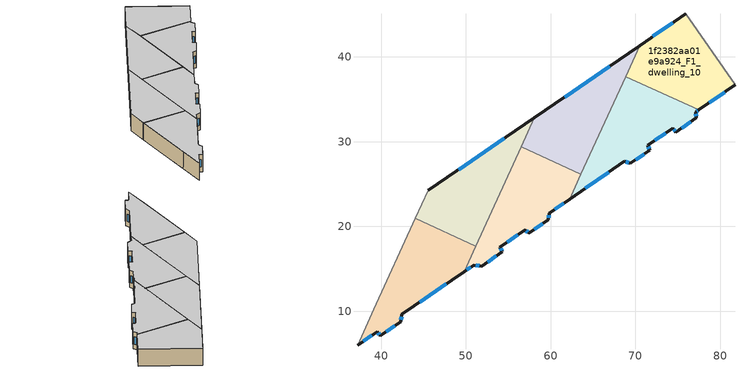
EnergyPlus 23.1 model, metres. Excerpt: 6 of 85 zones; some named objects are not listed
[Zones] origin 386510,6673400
1f2382aa01e9a924_F1_dwelling_10
 floor to 1f2382aa01e9a924_F0_dwelling_11 (EU_floor_Construction): 75.97,45.09 81.75,36.7 77.47,33.74 68.83,37.68 70.5,41.34 z3
 wall outside (EU_wall_Construction): 77.47,33.74 81.75,36.7 / 75.97,45.09 70.51,41.34 z3:6
 wall to 1f2382aa01e9a924_F1_dwelling_11 (EU_wall_Construction): 68.83,37.68 77.47,33.74 z3:6
 wall adiabatic (EU_wall_Construction): 81.75,36.7 75.97,45.09 z3:6
 wall to 1f2382aa01e9a924_F1_dwelling_8 (EU_wall_Construction): 70.51,41.34 68.83,37.68 z3:6
 window (EU_Window_Construction): 78.69,34.59 80.53,35.85 / 74.41,44.02 72.07,42.41 z3.86:5.14
 ceiling to 1f2382aa01e9a924_F2_dwelling_10 (EU_floor_Construction): 81.75,36.7 75.97,45.09 70.51,41.34 68.83,37.68 77.47,33.74 z6
1f2382aa01e9a924_F1_dwelling_11
 floor to 1f2382aa01e9a924_F0_dwelling_12 (EU_floor_Construction): 77.12,33.5 77.19,32.81 74.78,31.13 74.42,31.57 71.47,29.57 71.69,28.98 69.41,27.45 68.67,27.67 62.23,23.22 68.22,36.34 z3
 floor to 1f2382aa01e9a924_F0_dwelling_11 (EU_floor_Construction): 77.47,33.74 77.12,33.5 68.22,36.34 68.83,37.68 z3
 wall outside (EU_wall_Construction): 62.23,23.22 68.67,27.67 69.41,27.45 71.69,28.98 71.47,29.57 74.42,31.57 74.78,31.13 77.19,32.81 77.12,33.5 77.47,33.74 z3:6
 wall to 1f2382aa01e9a924_F1_dwelling_9 (EU_wall_Construction): 63.57,26.17 62.23,23.22 z3:6
 wall to 1f2382aa01e9a924_F1_dwelling_8 (EU_wall_Construction): 68.83,37.68 63.57,26.17 z3:6
 window (EU_Window_Construction): 71.62,29.15 71.53,29.4 / 70.06,27.88 71.04,28.54 / 68.88,27.6 69.2,27.51 / 64.07,24.49 66.83,26.4 / 77.22,33.57 77.37,33.67 / 77.17,33.01 77.14,33.3 / 75.47,31.61 76.5,32.33 / 74.52,31.44 74.68,31.25 / 72.31,30.14 73.58,31 z3.86:5.14
 ceiling to 1f2382aa01e9a924_F2_dwelling_11 (EU_floor_Construction): 71.69,28.98 71.47,29.57 74.42,31.57 74.78,31.13 77.19,32.81 77.12,33.5 77.47,33.74 68.83,37.68 62.23,23.22 68.67,27.67 69.41,27.45 z6
1f2382aa01e9a924_F1_dwelling_6
 floor to 1f2382aa01e9a924_F0_dwelling_5 (EU_floor_Construction): 51.41,28.25 48.43,18.94 44.04,20.94 45.54,24.24 z3
 floor to 1f2382aa01e9a924_F0_dwelling_10 (EU_floor_Construction): 53.82,23.48 51.17,17.69 48.43,18.94 50.24,24.62 z3
 floor to 1f2382aa01e9a924_F0_dwelling_8 (EU_floor_Construction): 58.09,32.83 56.05,28.38 53.01,29.35 z3
 floor to 1f2382aa01e9a924_F0_dwelling_9 (EU_floor_Construction): 56.05,28.38 53.82,23.48 50.24,24.62 51.41,28.25 53.01,29.35 z3
 wall outside (EU_wall_Construction): 58.09,32.83 45.54,24.24 z3:6
 wall to 1f2382aa01e9a924_F1_dwelling_7 (EU_wall_Construction): 44.04,20.94 51.17,17.69 z3:6
 wall to 1f2382aa01e9a924_F1_dwelling_9 (EU_wall_Construction): 51.17,17.69 56.51,29.39 z3:6
 wall to 1f2382aa01e9a924_F1_dwelling_4 (EU_wall_Construction): 45.54,24.24 44.04,20.94 z3:6
 wall to 1f2382aa01e9a924_F1_dwelling_8 (EU_wall_Construction): 56.51,29.39 58.09,32.83 z3:6
 window (EU_Window_Construction): 54.5,30.38 49.13,26.69 z3.86:5.14
 ceiling to 1f2382aa01e9a924_F2_dwelling_6 (EU_floor_Construction): 51.17,17.69 58.09,32.83 45.54,24.24 44.04,20.94 z6
1f2382aa01e9a924_F1_dwelling_7
 floor to 1f2382aa01e9a924_F0_dwelling_7 (EU_floor_Construction): 44.35,10.92 42.45,9.61 42.29,8.74 39.91,7.1 39.53,7.59 37.21,5.98 40.08,12.28 z3
 floor to 1f2382aa01e9a924_F0_dwelling_6 (EU_floor_Construction): 47.64,16.47 46.29,12.25 44.35,10.92 40.08,12.28 42.72,18.05 z3
 floor to 1f2382aa01e9a924_F0_dwelling_10 (EU_floor_Construction): 51.17,17.69 49.79,14.66 46.29,12.25 48.43,18.94 z3
 floor to 1f2382aa01e9a924_F0_dwelling_5 (EU_floor_Construction): 48.43,18.94 47.64,16.47 42.72,18.05 44.04,20.94 z3
 wall outside (EU_wall_Construction): 37.21,5.98 39.53,7.59 39.91,7.1 42.29,8.74 42.45,9.61 49.79,14.66 z3:6
 wall to 1f2382aa01e9a924_F1_dwelling_4 (EU_wall_Construction): 44.04,20.94 39.14,10.21 z3:6
 wall to 1f2382aa01e9a924_F1_dwelling_5 (EU_wall_Construction): 39.14,10.2 37.21,5.98 z3:6
 wall to 1f2382aa01e9a924_F1_dwelling_9 (EU_wall_Construction): 49.79,14.66 51.17,17.69 z3:6
 window (EU_Window_Construction): 37.87,6.44 38.87,7.13 / 44.55,11.05 47.69,13.22 / 42.34,8.99 42.41,9.36 / 40.59,7.57 41.61,8.27 / 39.64,7.45 39.8,7.24 z3.86:5.14
 ceiling to 1f2382aa01e9a924_F2_dwelling_7 (EU_floor_Construction): 49.79,14.66 51.17,17.69 44.04,20.94 37.21,5.98 39.53,7.59 39.91,7.1 42.29,8.74 42.45,9.61 z6
1f2382aa01e9a924_F1_dwelling_8
 floor to 1f2382aa01e9a924_F0_dwelling_12 (EU_floor_Construction): 68.22,36.34 63.57,26.17 62.57,26.63 65.91,37.08 z3
 floor adiabatic (EU_floor_Construction): 70.51,41.34 68.22,36.34 65.91,37.08 62.57,26.63 56.51,29.39 58.09,32.83 z3
 wall outside (EU_wall_Construction): 70.51,41.34 58.09,32.83 z3:6
 wall to 1f2382aa01e9a924_F1_dwelling_9 (EU_wall_Construction): 56.51,29.39 63.57,26.17 z3:6
 window (EU_Window_Construction): 66.96,38.91 61.63,35.26 z3.86:5.14
 ceiling to 1f2382aa01e9a924_F2_dwelling_8 (EU_floor_Construction): 63.57,26.17 70.51,41.34 58.09,32.83 56.51,29.39 z6
1f2382aa01e9a924_F1_dwelling_9
 floor to 1f2382aa01e9a924_F0_dwelling_10 (EU_floor_Construction): 59.82,21.56 59.72,20.79 57.42,19.2 56.98,19.59 54.01,17.55 54.3,17 51.85,15.3 50.91,15.43 49.79,14.66 53.82,23.48 z3
 floor to 1f2382aa01e9a924_F0_dwelling_9 (EU_floor_Construction): 62.47,26.32 61.26,22.55 59.82,21.56 53.82,23.48 56.05,28.38 z3
 floor to 1f2382aa01e9a924_F0_dwelling_8 (EU_floor_Construction): 62.56,26.63 62.47,26.32 56.05,28.38 56.51,29.39 z3
 floor to 1f2382aa01e9a924_F0_dwelling_12 (EU_floor_Construction): 63.57,26.17 62.23,23.22 61.26,22.55 62.57,26.63 z3
 wall outside (EU_wall_Construction): 49.79,14.66 50.91,15.43 51.85,15.3 54.3,17 54.01,17.55 56.98,19.59 57.42,19.2 59.72,20.79 59.82,21.56 62.23,23.22 z3:6
 window (EU_Window_Construction): 54.86,18.14 56.13,19.01 / 54.22,17.15 54.09,17.39 / 52.55,15.78 53.6,16.51 / 51.18,15.39 51.58,15.33 / 50.11,14.88 50.59,15.21 / 60.51,22.03 61.54,22.75 / 59.75,21.01 59.79,21.34 / 58.08,19.65 59.06,20.34 / 57.1,19.48 57.29,19.31 z3.86:5.14
 ceiling to 1f2382aa01e9a924_F2_dwelling_9 (EU_floor_Construction): 59.72,20.79 59.82,21.56 62.23,23.22 63.57,26.17 56.51,29.39 49.79,14.66 50.91,15.43 51.85,15.3 54.3,17 54.01,17.55 56.98,19.59 57.42,19.2 z6
[Building]
EU S2 Campaign: North Axis=0; Terrain=City; Solar Distribution=FullExterior
[Site:Location]
Helsinki-Vantaa.AP: Latitude=60.317; Longitude=24.963; Time Zone=2; Elevation=54.6
[SizingPeriod:WeatherFileDays]
AnnualSizingPeriod: Begin Month=1; Begin Day of Month=1; End Month=12; End Day of Month=31; Day of Week for Start Day=Monday; Use Weather File Daylight Saving Period=No; Use Weather File Rain and Snow Indicators=No
[MATERIAL]
EU_InternalMass_Material: Roughness=MediumRough; Thickness=0.1; Conductivity=1; Density=1800; Specific Heat=900; Thermal Absorptance=0.9; Solar Absorptance=0.7; Visible Absorptance=0.7
[MATERIAL:NOMASS] Roughness=MediumRough; Thermal Absorptance=0.9; Solar Absorptance=0.7; Visible Absorptance=0.7
Name | Thermal Resistance
EU_wall_NoMass | 2.6932
EU_floor_NoMass | 2.22482
[WINDOWMATERIAL:SIMPLEGLAZINGSYSTEM]
EU_Window_SimpleGlazing: UFactor=2.14966; Solar Heat Gain Coefficient=0.7; Visible Transmittance=0.7
[CONSTRUCTION]
EU_wall_Construction: EU_wall_NoMass
EU_floor_Construction: EU_floor_NoMass
EU_Window_Construction: EU_Window_SimpleGlazing
EU_InternalMass_Construction: EU_InternalMass_Material
[ZONE] Type=1; Multiplier=1; Ceiling Height=autocalculate; Floor Area=autocalculate; Part of Total Floor Area=Yes
Name | Volume
1f2382aa01e9a924_F1_dwelling_10 | 238.3
1f2382aa01e9a924_F1_dwelling_11 | 238.305
1f2382aa01e9a924_F1_dwelling_6 | 238.334
1f2382aa01e9a924_F1_dwelling_7 | 238.307
1f2382aa01e9a924_F1_dwelling_8 | 238.291
1f2382aa01e9a924_F1_dwelling_9 | 238.308
[INTERNALMASS] Construction=EU_InternalMass_Construction
Name | Zone or ZoneList | Surface Area
1f2382aa01e9a924_F1_dwelling_6_EU_InternalMass | 1f2382aa01e9a924_F1_dwelling_6 | 79.4444
1f2382aa01e9a924_F1_dwelling_7_EU_InternalMass | 1f2382aa01e9a924_F1_dwelling_7 | 79.436
1f2382aa01e9a924_F1_dwelling_8_EU_InternalMass | 1f2382aa01e9a924_F1_dwelling_8 | 79.431
1f2382aa01e9a924_F1_dwelling_9_EU_InternalMass | 1f2382aa01e9a924_F1_dwelling_9 | 79.4356
1f2382aa01e9a924_F1_dwelling_10_EU_InternalMass | 1f2382aa01e9a924_F1_dwelling_10 | 79.4332
1f2382aa01e9a924_F1_dwelling_11_EU_InternalMass | 1f2382aa01e9a924_F1_dwelling_11 | 79.4351
[OTHEREQUIPMENT] Fuel Type=Electricity; Design Level Calculation Method=Watts/Area; Power per Zone Floor Area=1; Fraction Latent=0; Fraction Radiant=0; Fraction Lost=0; Carbon Dioxide Generation Rate=0; EndUse Subcategory=EU_Step8_InternalGains
Name | Zone or ZoneList or Space or SpaceList | Schedule
EU_Step8_InternalGain_1f2382aa01e9a924_F1_dwelling_6_f000 | 1f2382aa01e9a924_F1_dwelling_6 | EU_Step8_GainSchedule_1f2382aa01e9a924_F1_dwelling_6_f000
EU_Step8_InternalGain_1f2382aa01e9a924_F1_dwelling_7_f000 | 1f2382aa01e9a924_F1_dwelling_7 | EU_Step8_GainSchedule_1f2382aa01e9a924_F1_dwelling_7_f000
EU_Step8_InternalGain_1f2382aa01e9a924_F1_dwelling_8_f000 | 1f2382aa01e9a924_F1_dwelling_8 | EU_Step8_GainSchedule_1f2382aa01e9a924_F1_dwelling_8_f000
EU_Step8_InternalGain_1f2382aa01e9a924_F1_dwelling_9_f000 | 1f2382aa01e9a924_F1_dwelling_9 | EU_Step8_GainSchedule_1f2382aa01e9a924_F1_dwelling_9_f000
EU_Step8_InternalGain_1f2382aa01e9a924_F1_dwelling_10_f000 | 1f2382aa01e9a924_F1_dwelling_10 | EU_Step8_GainSchedule_1f2382aa01e9a924_F1_dwelling_10_f000
EU_Step8_InternalGain_1f2382aa01e9a924_F1_dwelling_11_f000 | 1f2382aa01e9a924_F1_dwelling_11 | EU_Step8_GainSchedule_1f2382aa01e9a924_F1_dwelling_11_f000
[ZONEVENTILATION:DESIGNFLOWRATE] Schedule=EU_AlwaysOn; Design Flow Rate Calculation Method=AirChanges/Hour; Air Changes per Hour=0.586271; Ventilation Type=Natural; Fan Pressure Rise=0; Fan Total Efficiency=1; Constant Term Coefficient=1; Temperature Term Coefficient=0; Velocity Term Coefficient=0; Velocity Squared Term Coefficient=0; Minimum Indoor Temperature=-100; Maximum Indoor Temperature=100; Delta Temperature=-100; Minimum Outdoor Temperature=-100; Maximum Outdoor Temperature=100; Maximum Wind Speed=40
Name | Zone or ZoneList or Space or SpaceList
EU_ConstantAir_1f2382aa01e9a924_F1_dwelling_6 | 1f2382aa01e9a924_F1_dwelling_6
EU_ConstantAir_1f2382aa01e9a924_F1_dwelling_7 | 1f2382aa01e9a924_F1_dwelling_7
EU_ConstantAir_1f2382aa01e9a924_F1_dwelling_8 | 1f2382aa01e9a924_F1_dwelling_8
EU_ConstantAir_1f2382aa01e9a924_F1_dwelling_9 | 1f2382aa01e9a924_F1_dwelling_9
EU_ConstantAir_1f2382aa01e9a924_F1_dwelling_10 | 1f2382aa01e9a924_F1_dwelling_10
EU_ConstantAir_1f2382aa01e9a924_F1_dwelling_11 | 1f2382aa01e9a924_F1_dwelling_11
[HVACTEMPLATE:ZONE:IDEALLOADSAIRSYSTEM] System Availability Schedule=EU_AlwaysOn; Maximum Heating Supply Air Temperature=50; Minimum Cooling Supply Air Temperature=13; Maximum Heating Supply Air Humidity Ratio=0.0156; Minimum Cooling Supply Air Humidity Ratio=0.0077; Heating Limit=NoLimit; Cooling Limit=NoLimit; Heating Availability Schedule=EU_AlwaysOn; Cooling Availability Schedule=EU_CoolingOff; Dehumidification Control Type=ConstantSensibleHeatRatio; Cooling Sensible Heat Ratio=0.7; Dehumidification Setpoint=60; Humidification Control Type=None; Humidification Setpoint=30; Outdoor Air Method=None; Outdoor Air Flow Rate per Person=0.00944; Outdoor Air Flow Rate per Zone Floor Area=0; Outdoor Air Flow Rate per Zone=0; Demand Controlled Ventilation Type=None; Outdoor Air Economizer Type=NoEconomizer; Heat Recovery Type=None; Sensible Heat Recovery Effectiveness=0.7; Latent Heat Recovery Effectiveness=0.65
Name | Template Thermostat
1f2382aa01e9a924_F1_dwelling_6 | EU_HeatOnly_1f2382aa01e9a924_F1_dwelling_6
1f2382aa01e9a924_F1_dwelling_7 | EU_HeatOnly_1f2382aa01e9a924_F1_dwelling_7
1f2382aa01e9a924_F1_dwelling_8 | EU_HeatOnly_1f2382aa01e9a924_F1_dwelling_8
1f2382aa01e9a924_F1_dwelling_9 | EU_HeatOnly_1f2382aa01e9a924_F1_dwelling_9
1f2382aa01e9a924_F1_dwelling_10 | EU_HeatOnly_1f2382aa01e9a924_F1_dwelling_10
1f2382aa01e9a924_F1_dwelling_11 | EU_HeatOnly_1f2382aa01e9a924_F1_dwelling_11
[SIZING:ZONE] Zone Cooling Design Supply Air Temperature Input Method=SupplyAirTemperature; Zone Cooling Design Supply Air Temperature=13; Zone Heating Design Supply Air Temperature Input Method=SupplyAirTemperature; Zone Heating Design Supply Air Temperature=50; Zone Cooling Design Supply Air Humidity Ratio=0.008; Zone Heating Design Supply Air Humidity Ratio=0.008; Cooling Design Air Flow Method=DesignDay; Cooling Design Air Flow Rate=0; Cooling Minimum Air Flow per Zone Floor Area=0.000762; Cooling Minimum Air Flow=0; Cooling Minimum Air Flow Fraction=0.2; Heating Design Air Flow Method=DesignDay; Heating Design Air Flow Rate=0; Heating Maximum Air Flow per Zone Floor Area=0.002032; Heating Maximum Air Flow=0.141576; Heating Maximum Air Flow Fraction=0.3; Account for Dedicated Outdoor Air System=No; Dedicated Outdoor Air System Control Strategy=NeutralSupplyAir; Dedicated Outdoor Air Low Setpoint Temperature for Design=autosize; Dedicated Outdoor Air High Setpoint Temperature for Design=autosize; Zone Load Sizing Method=Sensible Load Only No Latent Load; Zone Latent Cooling Design Supply Air Humidity Ratio Input Method=HumidityRatioDifference; Zone Cooling Design Supply Air Humidity Ratio Difference=0.005; Zone Latent Heating Design Supply Air Humidity Ratio Input Method=HumidityRatioDifference; Zone Humidification Design Supply Air Humidity Ratio Difference=0.005
1f2382aa01e9a924_F1_dwelling_6; 1f2382aa01e9a924_F1_dwelling_7; 1f2382aa01e9a924_F1_dwelling_8; 1f2382aa01e9a924_F1_dwelling_9; 1f2382aa01e9a924_F1_dwelling_10; 1f2382aa01e9a924_F1_dwelling_11
[SCHEDULE:CONSTANT]
Name | Hourly Value
EU_AlwaysOn | 1
EU_CoolingOff | 0
[SCHEDULE:FILE] Column Number=1; Rows to Skip at Top=0; Number of Hours of Data=8760; Column Separator=Comma; Interpolate to Timestep=No; Minutes per Item=60; Adjust Schedule for Daylight Savings=Yes
Name | File
EU_Step8_GainSchedule_1f2382aa01e9a924_F1_dwelling_6_f000 | ../../schedules/1f2382aa01e9a924/1f2382aa01e9a924_F1_dwelling_6_f000_gain.csv
EU_Step8_GainSchedule_1f2382aa01e9a924_F1_dwelling_7_f000 | ../../schedules/1f2382aa01e9a924/1f2382aa01e9a924_F1_dwelling_7_f000_gain.csv
EU_Step8_GainSchedule_1f2382aa01e9a924_F1_dwelling_8_f000 | ../../schedules/1f2382aa01e9a924/1f2382aa01e9a924_F1_dwelling_8_f000_gain.csv
EU_Step8_GainSchedule_1f2382aa01e9a924_F1_dwelling_9_f000 | ../../schedules/1f2382aa01e9a924/1f2382aa01e9a924_F1_dwelling_9_f000_gain.csv
EU_Step8_GainSchedule_1f2382aa01e9a924_F1_dwelling_10_f000 | ../../schedules/1f2382aa01e9a924/1f2382aa01e9a924_F1_dwelling_10_f000_gain.csv
EU_Step8_GainSchedule_1f2382aa01e9a924_F1_dwelling_11_f000 | ../../schedules/1f2382aa01e9a924/1f2382aa01e9a924_F1_dwelling_11_f000_gain.csv
